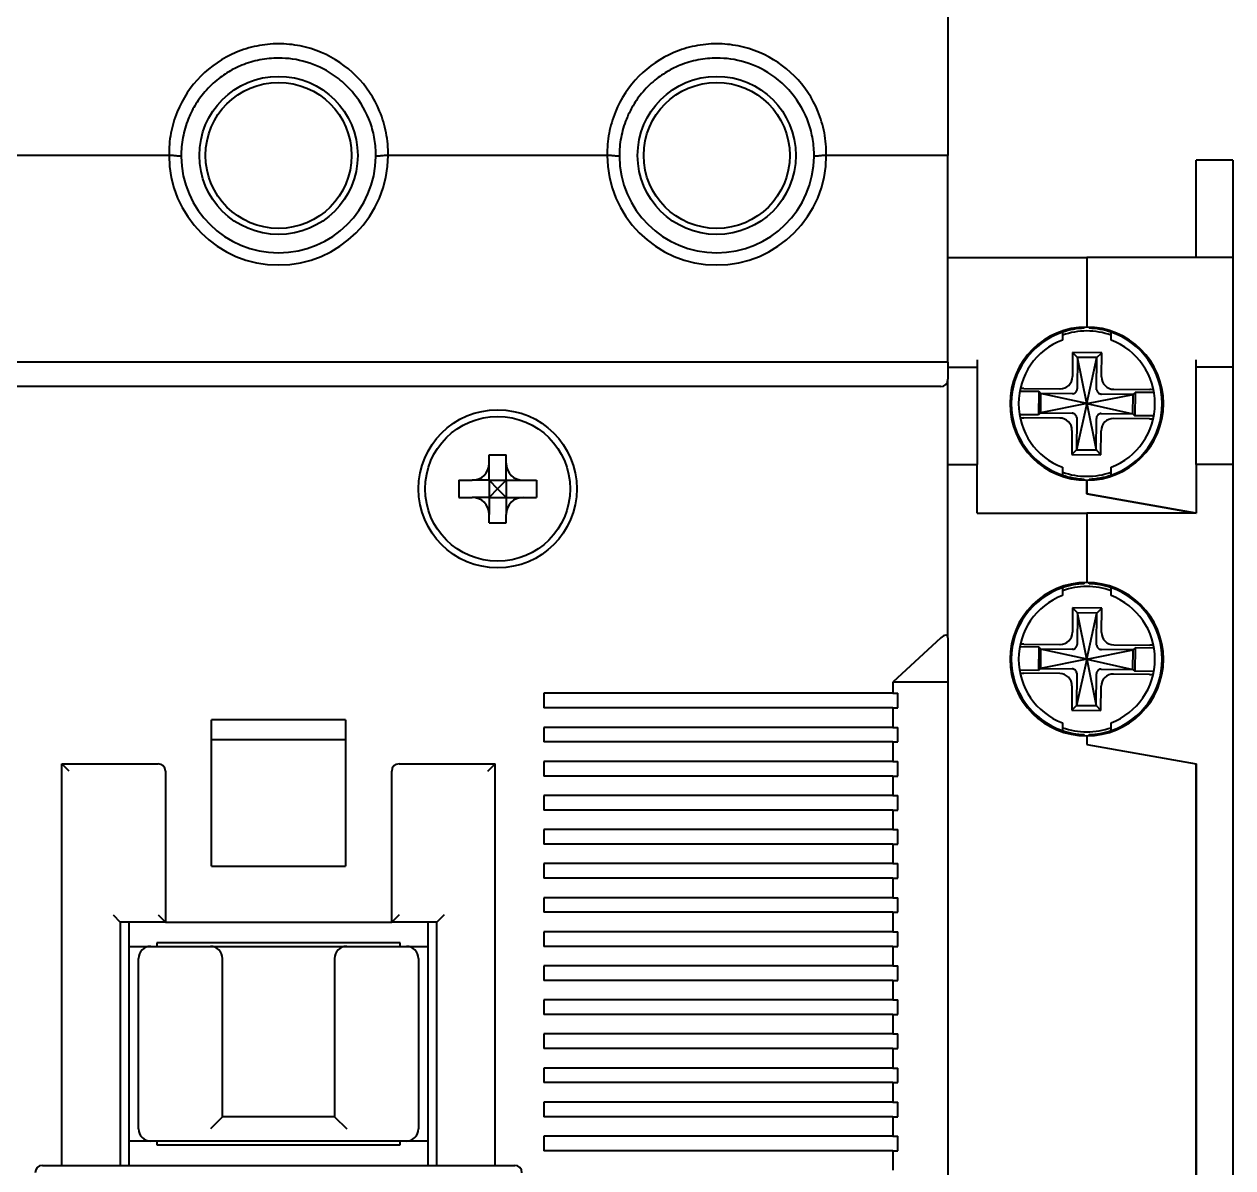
# Model space of a CAD drawing. Header units: millimetres. Extents: x 0 to 4752, y 0 to 3360.
# Drawn here: x 3945.64 to 3995.29, y 1178.23 to 1225.23 of the extents above; entities that cross this region are included whole.
import ezdxf

# ---------------------------------------------------------------- set-up
doc = ezdxf.new("R2010")
doc.units = ezdxf.units.MM
doc.header["$LTSCALE"] = 8
doc.layers.add('가시적인 것(ISO)', color=3, linetype='Continuous', lineweight=40)

msp = doc.modelspace()

# ---------------------------------------------------------------- linework, layer by layer
at = {"layer": '가시적인 것(ISO)'}
for p, q in [((3983.587, 1226.032), (3983.587, 1219.832)), ((3951.587, 1219.832), (3942.587, 1219.832)), ((3969.587, 1219.832), (3960.587, 1219.832)), ((3983.587, 1219.832), (3978.587, 1219.832)), ((3983.587, 1211.332), (3983.587, 1219.832)), ((3993.787, 1215.632), (3993.787, 1219.632)), ((3995.287, 1219.632), (3993.787, 1219.632)), ((3995.287, 1219.632), (3995.287, 1215.632)), ((3983.587, 1215.632), (3989.287, 1215.632)), ((3989.287, 1215.632), (3989.287, 1212.782)), ((3993.787, 1215.632), (3989.287, 1215.632)), ((3989.287, 1215.632), (3989.287, 1212.782)), ((3995.287, 1215.632), (3993.787, 1215.632)), ((3995.287, 1215.632), (3995.287, 1211.432)), ((3988.287, 1212.619), (3988.287, 1212.566)), ((3989.187, 1212.78), (3989.187, 1212.73)), ((3989.387, 1212.78), (3989.387, 1212.73)), ((3990.287, 1212.619), (3990.287, 1212.566)), ((3988.706, 1211.737), (3988.697, 1210.742)), ((3989.906, 1211.727), (3988.706, 1211.737)), ((3988.904, 1211.535), (3988.706, 1211.737)), ((3988.904, 1211.535), (3988.893, 1210.237)), ((3989.704, 1211.528), (3988.904, 1211.535)), ((3989.287, 1209.632), (3988.904, 1211.535)), ((3989.287, 1209.632), (3989.704, 1211.528)), ((3989.693, 1210.23), (3989.704, 1211.528)), ((3989.704, 1211.528), (3989.906, 1211.727)), ((3989.897, 1210.732), (3989.906, 1211.727)), ((3983.587, 1211.332), (3928.587, 1211.332)), ((3983.587, 1211.332), (3983.587, 1210.632)), ((3983.587, 1211.132), (3984.787, 1211.132)), ((3984.787, 1211.432), (3984.787, 1211.132)), ((3984.787, 1211.132), (3984.787, 1207.132)), ((3993.787, 1211.132), (3993.787, 1211.432)), ((3993.787, 1207.132), (3993.787, 1211.132)), ((3995.287, 1211.132), (3993.787, 1211.132)), ((3995.287, 1211.432), (3995.287, 1211.132)), ((3995.287, 1211.132), (3995.287, 1207.132)), ((3983.587, 1200.004), (3983.587, 1210.632)), ((3983.287, 1210.332), (3928.887, 1210.332)), ((3987.312, 1210.129), (3986.533, 1210.136)), ((3986.709, 1210.254), (3988.188, 1210.242)), ((3987.312, 1210.129), (3987.303, 1209.169)), ((3987.391, 1210.049), (3987.312, 1210.129)), ((3987.391, 1210.049), (3987.384, 1209.249)), ((3988.689, 1210.037), (3987.391, 1210.049)), ((3989.287, 1209.632), (3987.391, 1210.049)), ((3989.287, 1209.632), (3991.191, 1210.015)), ((3991.191, 1210.015), (3989.893, 1210.027)), ((3990.398, 1210.222), (3991.877, 1210.209)), ((3991.184, 1209.215), (3991.191, 1210.015)), ((3991.191, 1210.015), (3991.272, 1210.095)), ((3991.272, 1210.095), (3991.263, 1209.135)), ((3992.05, 1210.088), (3991.272, 1210.095)), ((3989.287, 1209.632), (3987.384, 1209.249)), ((3989.287, 1209.632), (3988.871, 1207.736)), ((3989.287, 1209.632), (3991.184, 1209.215)), ((3989.287, 1209.632), (3989.671, 1207.729)), ((3987.303, 1209.169), (3986.525, 1209.176)), ((3988.177, 1209.042), (3986.698, 1209.055)), ((3987.384, 1209.249), (3987.303, 1209.169)), ((3987.384, 1209.249), (3988.682, 1209.237)), ((3988.882, 1209.034), (3988.871, 1207.736)), ((3989.671, 1207.729), (3989.682, 1209.027)), ((3989.886, 1209.227), (3991.184, 1209.215)), ((3991.866, 1209.009), (3990.387, 1209.022)), ((3991.184, 1209.215), (3991.263, 1209.135)), ((3992.042, 1209.128), (3991.263, 1209.135)), ((3988.678, 1208.532), (3988.669, 1207.537)), ((3989.869, 1207.527), (3989.878, 1208.522)), ((3964.737, 1207.182), (3964.737, 1207.532)), ((3964.737, 1207.532), (3965.437, 1207.532)), ((3965.437, 1207.182), (3965.437, 1207.532)), ((3988.871, 1207.736), (3988.669, 1207.537)), ((3988.669, 1207.537), (3989.869, 1207.527)), ((3988.871, 1207.736), (3989.671, 1207.729)), ((3989.671, 1207.729), (3989.869, 1207.527)), ((3964.737, 1206.482), (3964.737, 1207.182)), ((3965.437, 1206.482), (3965.437, 1207.182)), ((3983.587, 1207.132), (3984.787, 1207.132)), ((3984.787, 1205.132), (3984.787, 1207.132)), ((3993.787, 1207.132), (3993.787, 1205.132)), ((3995.287, 1207.132), (3993.787, 1207.132)), ((3995.287, 1207.132), (3995.287, 1161.132)), ((3988.287, 1206.698), (3988.287, 1206.645)), ((3989.187, 1206.534), (3989.187, 1206.484)), ((3989.387, 1206.534), (3989.387, 1206.484)), ((3990.287, 1206.698), (3990.287, 1206.645)), ((3963.487, 1206.482), (3963.487, 1205.782)), ((3963.487, 1206.482), (3964.037, 1206.482)), ((3964.737, 1206.482), (3964.037, 1206.482)), ((3964.737, 1206.482), (3965.087, 1206.132)), ((3964.737, 1206.482), (3965.437, 1206.482)), ((3964.737, 1206.482), (3964.737, 1205.782)), ((3965.087, 1206.132), (3964.737, 1205.782)), ((3965.087, 1206.132), (3965.437, 1206.482)), ((3965.437, 1205.782), (3965.087, 1206.132)), ((3965.437, 1206.482), (3965.437, 1205.782)), ((3965.437, 1206.482), (3966.137, 1206.482)), ((3966.137, 1206.482), (3966.687, 1206.482)), ((3966.687, 1206.482), (3966.687, 1205.782)), ((3989.287, 1205.925), (3989.287, 1206.482)), ((3989.287, 1206.482), (3989.287, 1205.925)), ((3963.487, 1205.782), (3964.037, 1205.782)), ((3964.737, 1205.782), (3964.037, 1205.782)), ((3964.737, 1205.782), (3965.437, 1205.782)), ((3964.737, 1205.782), (3964.737, 1205.082)), ((3965.437, 1205.782), (3966.137, 1205.782)), ((3965.437, 1205.782), (3965.437, 1205.082)), ((3966.137, 1205.782), (3966.687, 1205.782)), ((3993.787, 1205.132), (3989.287, 1205.925)), ((3989.287, 1205.925), (3993.787, 1205.132)), ((3964.737, 1204.732), (3964.737, 1205.082)), ((3965.437, 1204.732), (3965.437, 1205.082)), ((3984.787, 1205.132), (3989.287, 1205.132)), ((3989.287, 1205.132), (3989.287, 1202.282)), ((3993.787, 1205.132), (3989.287, 1205.132)), ((3989.287, 1205.132), (3989.287, 1202.282)), ((3964.737, 1204.732), (3965.437, 1204.732)), ((3988.287, 1202.066), (3988.287, 1202.119)), ((3989.187, 1202.23), (3989.187, 1202.28)), ((3989.387, 1202.23), (3989.387, 1202.28)), ((3990.287, 1202.119), (3990.287, 1202.066)), ((3988.706, 1201.237), (3988.697, 1200.242)), ((3989.906, 1201.227), (3988.706, 1201.237)), ((3988.904, 1201.035), (3988.706, 1201.237)), ((3988.904, 1201.035), (3988.893, 1199.737)), ((3989.704, 1201.028), (3988.904, 1201.035)), ((3989.287, 1199.132), (3988.904, 1201.035)), ((3989.704, 1201.028), (3989.906, 1201.227)), ((3989.897, 1200.232), (3989.906, 1201.227)), ((3989.287, 1199.132), (3989.704, 1201.028)), ((3989.693, 1199.73), (3989.704, 1201.028)), ((3983.287, 1200.004), (3981.325, 1198.182)), ((3983.587, 1200.004), (3983.587, 1198.182)), ((3987.312, 1199.629), (3986.533, 1199.636)), ((3986.709, 1199.754), (3988.188, 1199.742)), ((3987.312, 1199.629), (3987.303, 1198.669)), ((3987.391, 1199.549), (3987.312, 1199.629)), ((3987.391, 1199.549), (3987.384, 1198.749)), ((3988.689, 1199.537), (3987.391, 1199.549)), ((3989.287, 1199.132), (3987.391, 1199.549)), ((3990.398, 1199.722), (3991.877, 1199.709)), ((3991.191, 1199.515), (3991.272, 1199.595)), ((3991.272, 1199.595), (3991.263, 1198.635)), ((3992.05, 1199.588), (3991.272, 1199.595)), ((3989.287, 1199.132), (3987.384, 1198.749)), ((3989.287, 1199.132), (3988.871, 1197.236)), ((3989.287, 1199.132), (3991.191, 1199.515)), ((3989.287, 1199.132), (3991.184, 1198.715)), ((3989.287, 1199.132), (3989.671, 1197.229)), ((3991.191, 1199.515), (3989.893, 1199.527)), ((3991.184, 1198.715), (3991.191, 1199.515)), ((3987.303, 1198.669), (3986.525, 1198.676)), ((3988.177, 1198.542), (3986.698, 1198.555)), ((3987.384, 1198.749), (3987.303, 1198.669)), ((3987.384, 1198.749), (3988.682, 1198.737)), ((3989.886, 1198.727), (3991.184, 1198.715)), ((3991.184, 1198.715), (3991.263, 1198.635)), ((3992.042, 1198.628), (3991.263, 1198.635)), ((3981.325, 1198.182), (3981.325, 1197.732)), ((3983.587, 1198.182), (3981.325, 1198.182)), ((3983.587, 1198.182), (3983.587, 1168.482)), ((3988.882, 1198.534), (3988.871, 1197.236)), ((3989.671, 1197.229), (3989.682, 1198.527)), ((3991.866, 1198.509), (3990.387, 1198.522)), ((3981.325, 1197.732), (3966.987, 1197.732)), ((3966.987, 1197.732), (3966.987, 1197.132)), ((3981.325, 1197.732), (3981.525, 1197.732)), ((3981.525, 1197.132), (3981.525, 1197.732)), ((3988.678, 1198.032), (3988.669, 1197.037)), ((3989.869, 1197.027), (3989.878, 1198.022)), ((3981.325, 1197.132), (3966.987, 1197.132)), ((3981.325, 1197.132), (3981.325, 1196.332)), ((3981.325, 1197.132), (3981.525, 1197.132)), ((3988.871, 1197.236), (3988.669, 1197.037)), ((3988.871, 1197.236), (3989.671, 1197.229)), ((3989.671, 1197.229), (3989.869, 1197.027)), ((3953.337, 1190.632), (3953.337, 1196.64)), ((3958.837, 1196.64), (3953.337, 1196.64)), ((3958.837, 1196.64), (3958.837, 1190.632)), ((3988.669, 1197.037), (3989.869, 1197.027)), ((3966.987, 1196.332), (3966.987, 1195.732)), ((3981.325, 1196.332), (3966.987, 1196.332)), ((3981.325, 1196.332), (3981.525, 1196.332)), ((3981.525, 1195.732), (3981.525, 1196.332)), ((3988.287, 1196.145), (3988.287, 1196.198)), ((3990.287, 1196.198), (3990.287, 1196.145)), ((3953.337, 1195.832), (3958.837, 1195.832)), ((3981.325, 1195.732), (3966.987, 1195.732)), ((3981.325, 1195.732), (3981.325, 1194.932)), ((3981.325, 1195.732), (3981.525, 1195.732)), ((3989.187, 1195.984), (3989.187, 1196.034)), ((3989.287, 1195.982), (3989.287, 1195.625)), ((3989.287, 1195.982), (3989.287, 1195.625)), ((3989.287, 1195.625), (3993.787, 1194.832)), ((3989.287, 1195.625), (3993.787, 1194.832)), ((3989.387, 1195.984), (3989.387, 1196.034)), ((3947.187, 1194.832), (3951.137, 1194.832)), ((3947.487, 1194.532), (3947.187, 1194.832)), ((3947.187, 1178.332), (3947.187, 1194.832)), ((3961.037, 1194.832), (3964.987, 1194.832)), ((3964.687, 1194.532), (3964.987, 1194.832)), ((3964.987, 1178.332), (3964.987, 1194.832)), ((3966.987, 1194.932), (3966.987, 1194.332)), ((3981.325, 1194.932), (3966.987, 1194.932)), ((3981.325, 1194.932), (3981.525, 1194.932)), ((3981.525, 1194.332), (3981.525, 1194.932)), ((3993.787, 1194.832), (3993.787, 1173.432)), ((3993.787, 1173.432), (3993.787, 1194.832)), ((3951.437, 1194.532), (3951.437, 1188.332)), ((3960.737, 1188.332), (3960.737, 1194.532)), ((3981.325, 1194.332), (3966.987, 1194.332)), ((3981.325, 1194.332), (3981.325, 1193.532)), ((3981.325, 1194.332), (3981.525, 1194.332)), ((3966.987, 1193.532), (3966.987, 1192.932)), ((3981.325, 1193.532), (3966.987, 1193.532)), ((3981.325, 1193.532), (3981.525, 1193.532)), ((3981.525, 1192.932), (3981.525, 1193.532)), ((3981.325, 1192.932), (3966.987, 1192.932)), ((3981.325, 1192.932), (3981.325, 1192.132)), ((3981.325, 1192.932), (3981.525, 1192.932)), ((3966.987, 1192.132), (3966.987, 1191.532)), ((3981.325, 1192.132), (3966.987, 1192.132)), ((3981.325, 1192.132), (3981.525, 1192.132)), ((3981.525, 1191.532), (3981.525, 1192.132)), ((3981.325, 1191.532), (3966.987, 1191.532)), ((3981.325, 1191.532), (3981.325, 1190.732)), ((3981.325, 1191.532), (3981.525, 1191.532)), ((3953.337, 1190.632), (3958.837, 1190.632)), ((3966.987, 1190.732), (3966.987, 1190.132)), ((3981.325, 1190.732), (3966.987, 1190.732)), ((3981.325, 1190.732), (3981.525, 1190.732)), ((3981.525, 1190.132), (3981.525, 1190.732)), ((3981.325, 1190.132), (3966.987, 1190.132)), ((3981.325, 1190.132), (3981.325, 1189.332)), ((3981.325, 1190.132), (3981.525, 1190.132)), ((3966.987, 1189.332), (3966.987, 1188.732)), ((3981.325, 1189.332), (3966.987, 1189.332)), ((3981.325, 1189.332), (3981.525, 1189.332)), ((3981.525, 1188.732), (3981.525, 1189.332)), ((3949.287, 1188.632), (3949.587, 1188.332)), ((3951.137, 1188.632), (3951.437, 1188.332)), ((3961.037, 1188.632), (3960.737, 1188.332)), ((3962.887, 1188.632), (3962.587, 1188.332)), ((3981.325, 1188.732), (3966.987, 1188.732)), ((3981.325, 1188.732), (3981.325, 1187.932)), ((3981.325, 1188.732), (3981.525, 1188.732)), ((3949.587, 1188.332), (3949.587, 1178.332)), ((3951.437, 1188.332), (3949.587, 1188.332)), ((3949.937, 1188.332), (3949.937, 1178.332)), ((3951.437, 1188.332), (3960.737, 1188.332)), ((3962.587, 1188.332), (3960.737, 1188.332)), ((3962.237, 1178.332), (3962.237, 1188.332)), ((3962.587, 1178.332), (3962.587, 1188.332)), ((3966.987, 1187.932), (3966.987, 1187.332)), ((3981.325, 1187.932), (3966.987, 1187.932)), ((3981.325, 1187.932), (3981.525, 1187.932)), ((3981.525, 1187.332), (3981.525, 1187.932)), ((3949.937, 1187.332), (3950.837, 1187.332)), ((3950.837, 1187.332), (3953.287, 1187.332)), ((3961.087, 1187.482), (3951.087, 1187.482)), ((3951.087, 1187.482), (3951.087, 1187.332)), ((3953.287, 1187.332), (3958.887, 1187.332)), ((3958.887, 1187.332), (3961.337, 1187.332)), ((3961.087, 1187.332), (3961.087, 1187.482)), ((3961.337, 1187.332), (3962.237, 1187.332)), ((3981.325, 1187.332), (3966.987, 1187.332)), ((3981.325, 1187.332), (3981.325, 1186.532)), ((3981.325, 1187.332), (3981.525, 1187.332)), ((3950.337, 1179.832), (3950.337, 1186.832)), ((3953.787, 1180.332), (3953.787, 1186.832)), ((3958.387, 1186.832), (3958.387, 1180.332)), ((3961.837, 1186.832), (3961.837, 1179.832)), ((3966.987, 1186.532), (3966.987, 1185.932)), ((3981.325, 1186.532), (3966.987, 1186.532)), ((3981.325, 1186.532), (3981.525, 1186.532)), ((3981.525, 1185.932), (3981.525, 1186.532)), ((3981.325, 1185.932), (3966.987, 1185.932)), ((3981.325, 1185.932), (3981.325, 1185.132)), ((3981.325, 1185.932), (3981.525, 1185.932)), ((3966.987, 1185.132), (3966.987, 1184.532)), ((3981.325, 1185.132), (3966.987, 1185.132)), ((3981.325, 1185.132), (3981.525, 1185.132)), ((3981.525, 1184.532), (3981.525, 1185.132)), ((3981.325, 1184.532), (3966.987, 1184.532)), ((3981.325, 1184.532), (3981.325, 1183.732)), ((3981.325, 1184.532), (3981.525, 1184.532)), ((3966.987, 1183.732), (3966.987, 1183.132)), ((3981.325, 1183.732), (3966.987, 1183.732)), ((3981.325, 1183.732), (3981.525, 1183.732)), ((3981.525, 1183.132), (3981.525, 1183.732)), ((3981.325, 1183.132), (3966.987, 1183.132)), ((3981.325, 1183.132), (3981.325, 1182.332)), ((3981.325, 1183.132), (3981.525, 1183.132)), ((3966.987, 1182.332), (3966.987, 1181.732)), ((3981.325, 1182.332), (3966.987, 1182.332)), ((3981.325, 1182.332), (3981.525, 1182.332)), ((3981.525, 1181.732), (3981.525, 1182.332)), ((3981.325, 1181.732), (3966.987, 1181.732)), ((3981.325, 1181.732), (3981.325, 1180.932)), ((3981.325, 1181.732), (3981.525, 1181.732)), ((3966.987, 1180.932), (3966.987, 1180.332)), ((3981.325, 1180.932), (3966.987, 1180.932)), ((3981.325, 1180.932), (3981.525, 1180.932)), ((3981.525, 1180.332), (3981.525, 1180.932)), ((3953.787, 1180.332), (3953.287, 1179.832)), ((3958.387, 1180.332), (3953.787, 1180.332)), ((3958.387, 1180.332), (3958.887, 1179.832)), ((3981.325, 1180.332), (3966.987, 1180.332)), ((3981.325, 1180.332), (3981.325, 1179.532)), ((3981.325, 1180.332), (3981.525, 1180.332)), ((3950.837, 1179.332), (3949.937, 1179.332)), ((3961.337, 1179.332), (3950.837, 1179.332)), ((3951.087, 1179.332), (3951.087, 1179.182)), ((3961.087, 1179.182), (3961.087, 1179.332)), ((3962.237, 1179.332), (3961.337, 1179.332)), ((3966.987, 1179.532), (3966.987, 1178.932)), ((3981.325, 1179.532), (3966.987, 1179.532)), ((3981.325, 1179.532), (3981.525, 1179.532)), ((3981.525, 1178.932), (3981.525, 1179.532)), ((3951.087, 1179.182), (3961.087, 1179.182)), ((3981.325, 1178.932), (3966.987, 1178.932)), ((3981.325, 1178.932), (3981.325, 1178.132)), ((3981.325, 1178.932), (3981.525, 1178.932)), ((3946.387, 1178.332), (3965.787, 1178.332))]:
    msp.add_line(p, q, dxfattribs=at)
for centre, radius in [((3956.087, 1219.832), 3.25), ((3974.087, 1219.832), 3.25), ((3956.087, 1219.832), 3), ((3974.087, 1219.832), 3), ((3965.087, 1206.132), 3.25), ((3965.087, 1206.132), 2.975)]:
    msp.add_circle(centre, radius, dxfattribs=at)
for centre, radius, start, end in [((3956.087, 1219.832), 4.5, 180, 0), ((3956.087, 1219.832), 4, 180.5574, 359.4428), ((3974.087, 1219.832), 4.5, 180, 0), ((3974.087, 1219.832), 4, 180.5574, 359.4428), ((3989.287, 1209.632), 3.15, 90, 270), ((3989.287, 1209.632), 3.1, 108.8191, 251.1809), ((3989.287, 1209.632), 3.1, 91.8486, 108.8191), ((3989.287, 1209.632), 2.986, 70.4332, 109.5668), ((3989.287, 1209.632), 3.15, 270, 90), ((3989.287, 1209.632), 3.1, 71.1809, 88.1514), ((3989.287, 1209.632), 3.1, 288.8191, 71.1809), ((3989.287, 1209.632), 2.8, 110.9248, 249.0752), ((3989.287, 1209.632), 2.8, 290.9248, 69.0752), ((3983.287, 1210.632), 0.3, 270, 0), ((3989.287, 1209.632), 2.986, 250.4332, 289.5668), ((3989.287, 1209.632), 3.1, 251.1809, 268.1514), ((3989.287, 1209.632), 3.1, 271.8486, 288.8191), ((3989.287, 1199.132), 3.15, 90, 270), ((3989.287, 1199.132), 3.1, 108.8191, 251.1809), ((3989.287, 1199.132), 3.1, 91.8486, 108.8191), ((3989.287, 1199.132), 2.986, 70.4332, 109.5668), ((3989.287, 1199.132), 3.15, 270, 90), ((3989.287, 1199.132), 3.1, 71.1809, 88.1514), ((3989.287, 1199.132), 3.1, 288.8191, 71.1809), ((3989.287, 1199.132), 2.8, 110.9248, 249.0752), ((3989.287, 1199.132), 2.8, 290.9248, 69.0752), ((3989.287, 1199.132), 2.986, 250.4332, 289.5668), ((3989.287, 1199.132), 3.1, 251.1809, 268.1514), ((3989.287, 1199.132), 3.1, 271.8486, 288.8191), ((3951.137, 1194.532), 0.3, 0, 90), ((3961.037, 1194.532), 0.3, 90, 180), ((3950.837, 1186.832), 0.5, 90, 180), ((3953.287, 1186.832), 0.5, 0, 90), ((3958.887, 1186.832), 0.5, 90, 180), ((3961.337, 1186.832), 0.5, 0, 90), ((3950.837, 1179.832), 0.5, 180, 270), ((3961.337, 1179.832), 0.5, 270, 0), ((3946.387, 1178.032), 0.3, 90, 180), ((3965.787, 1178.032), 0.3, 0, 90)]:
    msp.add_arc(centre, radius, start, end, dxfattribs=at)
for centre, major_axis, ratio, start_param, end_param in [((3988.159, 1210.78), (-0.389, 0.396), 0.939231, 2.387521, 3.895664), ((3990.436, 1210.761), (0.396, 0.389), 0.939231, 2.387521, 3.895664), ((3988.139, 1208.503), (-0.396, -0.389), 0.939231, 2.387521, 3.895664), ((3990.416, 1208.483), (0.389, -0.396), 0.939231, 2.387521, 3.895664), ((3963.993, 1207.227), (-0.542, 0.542), 0.941609, 2.386259, 3.896927), ((3966.182, 1207.227), (0.542, 0.542), 0.941609, 2.386259, 3.896927), ((3963.993, 1205.037), (-0.542, -0.542), 0.941609, 2.386259, 3.896927), ((3966.182, 1205.037), (0.542, -0.542), 0.941609, 2.386259, 3.896927), ((3983.287, 1199.725), (0.26, 0.38), 0.39371, 5.760766, 7.331562), ((3988.159, 1200.28), (-0.389, 0.396), 0.939231, 2.387521, 3.895664), ((3990.436, 1200.261), (0.396, 0.389), 0.939231, 2.387521, 3.895664), ((3988.139, 1198.003), (-0.396, -0.389), 0.939231, 2.387521, 3.895664), ((3990.416, 1197.983), (0.389, -0.396), 0.939231, 2.387521, 3.895664)]:
    msp.add_ellipse(centre, major_axis=major_axis, ratio=ratio, start_param=start_param, end_param=end_param, dxfattribs=at)
for points, knots in [([(3956.087, 1224.419), (3955.786, 1224.419), (3955.485, 1224.388), (3954.895, 1224.268), (3954.606, 1224.179), (3953.789, 1223.832), (3953.302, 1223.5), (3952.474, 1222.666), (3952.147, 1222.17), (3951.807, 1221.34), (3951.72, 1221.046), (3951.608, 1220.444), (3951.582, 1220.138), (3951.588, 1219.832)], [0.0000171, 0.0000171, 0.0000171, 0.0000171, 0.0905045, 0.0905045, 0.1813819, 0.1813819, 0.3586453, 0.3586453, 0.5384374, 0.5384374, 0.6319629, 0.6319629, 0.7250417, 0.7250417, 0.7250417, 0.7250417]), ([(3960.587, 1219.832), (3960.593, 1220.144), (3960.566, 1220.456), (3960.45, 1221.067), (3960.36, 1221.366), (3960.016, 1222.189), (3959.69, 1222.678), (3958.869, 1223.504), (3958.381, 1223.835), (3957.56, 1224.182), (3957.268, 1224.272), (3956.679, 1224.389), (3956.383, 1224.419), (3956.087, 1224.419)], [0.0000644, 0.0000644, 0.0000644, 0.0000644, 0.0951795, 0.0951795, 0.1899794, 0.1899794, 0.3672987, 0.3672987, 0.5442291, 0.5442291, 0.6366703, 0.6366703, 0.7264459, 0.7264459, 0.7264459, 0.7264459]), ([(3974.087, 1224.419), (3973.786, 1224.419), (3973.485, 1224.388), (3972.895, 1224.268), (3972.606, 1224.179), (3971.789, 1223.832), (3971.302, 1223.5), (3970.474, 1222.666), (3970.147, 1222.17), (3969.807, 1221.34), (3969.72, 1221.046), (3969.608, 1220.444), (3969.582, 1220.138), (3969.588, 1219.832)], [0.0000171, 0.0000171, 0.0000171, 0.0000171, 0.0905045, 0.0905045, 0.1813819, 0.1813819, 0.3586453, 0.3586453, 0.5384374, 0.5384374, 0.6319629, 0.6319629, 0.7250417, 0.7250417, 0.7250417, 0.7250417]), ([(3978.587, 1219.832), (3978.593, 1220.144), (3978.566, 1220.456), (3978.45, 1221.067), (3978.36, 1221.366), (3978.016, 1222.189), (3977.69, 1222.678), (3976.869, 1223.504), (3976.381, 1223.835), (3975.56, 1224.182), (3975.268, 1224.272), (3974.679, 1224.389), (3974.383, 1224.419), (3974.087, 1224.419)], [0.0000644, 0.0000644, 0.0000644, 0.0000644, 0.0951795, 0.0951795, 0.1899794, 0.1899794, 0.3672987, 0.3672987, 0.5442291, 0.5442291, 0.6366703, 0.6366703, 0.7264459, 0.7264459, 0.7264459, 0.7264459]), ([(3956.087, 1223.832), (3955.83, 1223.832), (3955.572, 1223.807), (3955.066, 1223.708), (3954.819, 1223.634), (3954.42, 1223.472), (3954.265, 1223.397), (3953.915, 1223.199), (3953.725, 1223.068), (3953.447, 1222.84), (3953.351, 1222.752), (3953.167, 1222.569), (3953.08, 1222.472), (3952.85, 1222.192), (3952.718, 1222.001), (3952.518, 1221.647), (3952.443, 1221.489), (3952.279, 1221.084), (3952.205, 1220.831), (3952.108, 1220.316), (3952.085, 1220.055), (3952.088, 1219.793)], [-0.6388449, -0.6388449, -0.6388449, -0.6388449, -0.5615121, -0.5615121, -0.4839833, -0.4839833, -0.4321306, -0.4321306, -0.3626563, -0.3626563, -0.3233942, -0.3233942, -0.2839658, -0.2839658, -0.2134173, -0.2134173, -0.1601958, -0.1601958, -0.0800794, -0.0800794, -0.0000049, -0.0000049, -0.0000049, -0.0000049]), ([(3960.087, 1219.793), (3960.09, 1220.027), (3960.071, 1220.261), (3959.994, 1220.722), (3959.936, 1220.948), (3959.702, 1221.607), (3959.471, 1222.017), (3959.09, 1222.478), (3959.003, 1222.574), (3958.727, 1222.849), (3958.525, 1223.014), (3957.977, 1223.38), (3957.612, 1223.552), (3956.858, 1223.776), (3956.473, 1223.832), (3956.087, 1223.832)], [-0.63857, -0.63857, -0.63857, -0.63857, -0.5670702, -0.5670702, -0.4959389, -0.4959389, -0.3540667, -0.3540667, -0.3148214, -0.3148214, -0.2362678, -0.2362678, -0.1157937, -0.1157937, -0.0000154, -0.0000154, -0.0000154, -0.0000154]), ([(3974.087, 1223.832), (3973.83, 1223.832), (3973.572, 1223.807), (3973.066, 1223.708), (3972.819, 1223.634), (3972.42, 1223.472), (3972.265, 1223.397), (3971.915, 1223.199), (3971.725, 1223.068), (3971.447, 1222.84), (3971.351, 1222.752), (3971.167, 1222.569), (3971.08, 1222.472), (3970.85, 1222.192), (3970.718, 1222.001), (3970.518, 1221.647), (3970.443, 1221.489), (3970.279, 1221.084), (3970.205, 1220.831), (3970.108, 1220.316), (3970.085, 1220.055), (3970.088, 1219.793)], [-0.6388449, -0.6388449, -0.6388449, -0.6388449, -0.5615111, -0.5615111, -0.4839827, -0.4839827, -0.4321302, -0.4321302, -0.3626563, -0.3626563, -0.3233942, -0.3233942, -0.2839658, -0.2839658, -0.2134173, -0.2134173, -0.1601958, -0.1601958, -0.0800794, -0.0800794, -0.0000049, -0.0000049, -0.0000049, -0.0000049]), ([(3978.087, 1219.793), (3978.09, 1220.027), (3978.071, 1220.261), (3977.994, 1220.722), (3977.936, 1220.948), (3977.702, 1221.607), (3977.471, 1222.017), (3977.09, 1222.478), (3977.003, 1222.574), (3976.727, 1222.849), (3976.525, 1223.014), (3975.977, 1223.38), (3975.612, 1223.552), (3974.858, 1223.776), (3974.473, 1223.832), (3974.087, 1223.832)], [-0.6385709, -0.6385709, -0.6385709, -0.6385709, -0.567071, -0.567071, -0.4959398, -0.4959398, -0.3540676, -0.3540676, -0.3148222, -0.3148222, -0.2362686, -0.2362686, -0.1157941, -0.1157941, -0.0000163, -0.0000163, -0.0000163, -0.0000163]), ([(3952.088, 1219.793), (3952.033, 1219.798), (3951.923, 1219.808), (3951.756, 1219.825), (3951.644, 1219.828), (3951.588, 1219.832)], [0.0000107, 0.0000107, 0.0000107, 0.0000107, 0.3333333, 0.6666667, 0.9999943, 0.9999943, 0.9999943, 0.9999943]), ([(3960.587, 1219.832), (3960.531, 1219.828), (3960.419, 1219.825), (3960.252, 1219.808), (3960.142, 1219.798), (3960.087, 1219.793)], [0.0000082, 0.0000082, 0.0000082, 0.0000082, 0.3333333, 0.6666667, 0.9999891, 0.9999891, 0.9999891, 0.9999891]), ([(3970.088, 1219.793), (3970.033, 1219.798), (3969.923, 1219.808), (3969.756, 1219.825), (3969.644, 1219.828), (3969.588, 1219.832)], [0.0000107, 0.0000107, 0.0000107, 0.0000107, 0.3333333, 0.6666667, 0.9999943, 0.9999943, 0.9999943, 0.9999943]), ([(3978.587, 1219.832), (3978.531, 1219.828), (3978.419, 1219.825), (3978.252, 1219.808), (3978.142, 1219.798), (3978.087, 1219.793)], [0.0000082, 0.0000082, 0.0000082, 0.0000082, 0.3333333, 0.6666667, 0.9999891, 0.9999891, 0.9999891, 0.9999891]), ([(3986.709, 1210.254), (3986.67, 1210.255), (3986.625, 1210.254), (3986.579, 1210.253), (3986.568, 1210.252), (3986.557, 1210.252)], [-0.04536887, -0.04536887, -0.04536887, -0.04536887, -0.03388591, -0.03388591, -0.03039823, -0.03039823, -0.03039823, -0.03039823]), ([(3988.713, 1210.039), (3988.715, 1210.039), (3988.718, 1210.039), (3988.74, 1210.043), (3988.76, 1210.05), (3988.798, 1210.07), (3988.816, 1210.083), (3988.845, 1210.111), (3988.858, 1210.129), (3988.879, 1210.166), (3988.886, 1210.187), (3988.89, 1210.209), (3988.891, 1210.211), (3988.891, 1210.213)], [0.01709808, 0.01709808, 0.01709808, 0.01709808, 0.01777381, 0.01777381, 0.02384946, 0.02384946, 0.02992512, 0.02992512, 0.03600078, 0.03600078, 0.04207644, 0.04207644, 0.04275217, 0.04275217, 0.04275217, 0.04275217]), ([(3989.694, 1210.206), (3989.694, 1210.204), (3989.695, 1210.202), (3989.698, 1210.18), (3989.705, 1210.159), (3989.725, 1210.121), (3989.738, 1210.103), (3989.767, 1210.074), (3989.784, 1210.061), (3989.822, 1210.04), (3989.843, 1210.033), (3989.864, 1210.029), (3989.866, 1210.029), (3989.869, 1210.029)], [-0.22101525, -0.22101525, -0.22101525, -0.22101525, -0.22033952, -0.22033952, -0.21426387, -0.21426387, -0.20818821, -0.20818821, -0.20211255, -0.20211255, -0.19603689, -0.19603689, -0.19536116, -0.19536116, -0.19536116, -0.19536116]), ([(3992.028, 1210.204), (3992.017, 1210.205), (3992.006, 1210.206), (3991.96, 1210.208), (3991.915, 1210.209), (3991.877, 1210.209)], [-0.14993013, -0.14993013, -0.14993013, -0.14993013, -0.14644246, -0.14644246, -0.1349595, -0.1349595, -0.1349595, -0.1349595]), ([(3986.547, 1209.06), (3986.558, 1209.059), (3986.569, 1209.058), (3986.615, 1209.056), (3986.66, 1209.055), (3986.698, 1209.055)], [-0.14993013, -0.14993013, -0.14993013, -0.14993013, -0.14644246, -0.14644246, -0.1349595, -0.1349595, -0.1349595, -0.1349595]), ([(3988.881, 1209.058), (3988.881, 1209.06), (3988.88, 1209.062), (3988.877, 1209.084), (3988.87, 1209.105), (3988.85, 1209.143), (3988.837, 1209.161), (3988.808, 1209.189), (3988.791, 1209.203), (3988.753, 1209.224), (3988.732, 1209.231), (3988.711, 1209.235), (3988.708, 1209.235), (3988.706, 1209.235)], [-0.22101525, -0.22101525, -0.22101525, -0.22101525, -0.22033952, -0.22033952, -0.21426387, -0.21426387, -0.20818821, -0.20818821, -0.20211255, -0.20211255, -0.19603689, -0.19603689, -0.19536116, -0.19536116, -0.19536116, -0.19536116]), ([(3989.862, 1209.225), (3989.859, 1209.225), (3989.857, 1209.225), (3989.835, 1209.221), (3989.815, 1209.214), (3989.777, 1209.194), (3989.759, 1209.181), (3989.73, 1209.153), (3989.717, 1209.135), (3989.696, 1209.097), (3989.689, 1209.077), (3989.685, 1209.055), (3989.684, 1209.053), (3989.684, 1209.051)], [0.01709808, 0.01709808, 0.01709808, 0.01709808, 0.01777381, 0.01777381, 0.02384946, 0.02384946, 0.02992512, 0.02992512, 0.03600078, 0.03600078, 0.04207644, 0.04207644, 0.04275217, 0.04275217, 0.04275217, 0.04275217]), ([(3991.866, 1209.009), (3991.904, 1209.009), (3991.95, 1209.01), (3991.996, 1209.011), (3992.007, 1209.011), (3992.018, 1209.012)], [-0.04536887, -0.04536887, -0.04536887, -0.04536887, -0.03388591, -0.03388591, -0.03039823, -0.03039823, -0.03039823, -0.03039823]), ([(3986.709, 1199.754), (3986.67, 1199.755), (3986.625, 1199.754), (3986.579, 1199.753), (3986.568, 1199.752), (3986.557, 1199.752)], [-0.04536887, -0.04536887, -0.04536887, -0.04536887, -0.03388591, -0.03388591, -0.03039823, -0.03039823, -0.03039823, -0.03039823]), ([(3988.713, 1199.539), (3988.715, 1199.539), (3988.718, 1199.539), (3988.74, 1199.543), (3988.76, 1199.55), (3988.798, 1199.57), (3988.816, 1199.583), (3988.845, 1199.611), (3988.858, 1199.629), (3988.879, 1199.666), (3988.886, 1199.687), (3988.89, 1199.709), (3988.891, 1199.711), (3988.891, 1199.713)], [0.01709808, 0.01709808, 0.01709808, 0.01709808, 0.01777381, 0.01777381, 0.02384946, 0.02384946, 0.02992512, 0.02992512, 0.03600078, 0.03600078, 0.04207644, 0.04207644, 0.04275217, 0.04275217, 0.04275217, 0.04275217]), ([(3989.694, 1199.706), (3989.694, 1199.704), (3989.695, 1199.702), (3989.698, 1199.68), (3989.705, 1199.659), (3989.725, 1199.621), (3989.738, 1199.603), (3989.767, 1199.574), (3989.784, 1199.561), (3989.822, 1199.54), (3989.843, 1199.533), (3989.864, 1199.529), (3989.866, 1199.529), (3989.869, 1199.529)], [-0.22101525, -0.22101525, -0.22101525, -0.22101525, -0.22033952, -0.22033952, -0.21426387, -0.21426387, -0.20818821, -0.20818821, -0.20211255, -0.20211255, -0.19603689, -0.19603689, -0.19536116, -0.19536116, -0.19536116, -0.19536116]), ([(3992.028, 1199.704), (3992.017, 1199.705), (3992.006, 1199.706), (3991.96, 1199.708), (3991.915, 1199.709), (3991.877, 1199.709)], [-0.14993013, -0.14993013, -0.14993013, -0.14993013, -0.14644246, -0.14644246, -0.1349595, -0.1349595, -0.1349595, -0.1349595]), ([(3986.547, 1198.56), (3986.558, 1198.559), (3986.569, 1198.558), (3986.615, 1198.556), (3986.66, 1198.555), (3986.698, 1198.555)], [-0.14993013, -0.14993013, -0.14993013, -0.14993013, -0.14644246, -0.14644246, -0.1349595, -0.1349595, -0.1349595, -0.1349595]), ([(3988.881, 1198.558), (3988.881, 1198.56), (3988.88, 1198.562), (3988.877, 1198.584), (3988.87, 1198.605), (3988.85, 1198.643), (3988.837, 1198.661), (3988.808, 1198.689), (3988.791, 1198.703), (3988.753, 1198.724), (3988.732, 1198.731), (3988.711, 1198.735), (3988.708, 1198.735), (3988.706, 1198.735)], [-0.22101525, -0.22101525, -0.22101525, -0.22101525, -0.22033952, -0.22033952, -0.21426387, -0.21426387, -0.20818821, -0.20818821, -0.20211255, -0.20211255, -0.19603689, -0.19603689, -0.19536116, -0.19536116, -0.19536116, -0.19536116]), ([(3989.862, 1198.725), (3989.859, 1198.725), (3989.857, 1198.725), (3989.835, 1198.721), (3989.815, 1198.714), (3989.777, 1198.694), (3989.759, 1198.681), (3989.73, 1198.653), (3989.717, 1198.635), (3989.696, 1198.597), (3989.689, 1198.577), (3989.685, 1198.555), (3989.684, 1198.553), (3989.684, 1198.551)], [0.01709808, 0.01709808, 0.01709808, 0.01709808, 0.01777381, 0.01777381, 0.02384946, 0.02384946, 0.02992512, 0.02992512, 0.03600078, 0.03600078, 0.04207644, 0.04207644, 0.04275217, 0.04275217, 0.04275217, 0.04275217]), ([(3991.866, 1198.509), (3991.904, 1198.509), (3991.95, 1198.51), (3991.996, 1198.511), (3992.007, 1198.511), (3992.018, 1198.512)], [-0.04536887, -0.04536887, -0.04536887, -0.04536887, -0.03388591, -0.03388591, -0.03039823, -0.03039823, -0.03039823, -0.03039823])]:
    msp.add_open_spline(points, degree=3, knots=knots, dxfattribs=at)
for points in [[(3988.287, 1212.566), (3988.287, 1212.53), (3988.287, 1212.459), (3988.287, 1212.353), (3988.287, 1212.282), (3988.287, 1212.247)], [(3990.287, 1212.247), (3990.287, 1212.282), (3990.287, 1212.353), (3990.287, 1212.459), (3990.287, 1212.53), (3990.287, 1212.566)], [(3988.713, 1210.039), (3988.705, 1210.038), (3988.697, 1210.037), (3988.689, 1210.037)], [(3988.891, 1210.213), (3988.892, 1210.221), (3988.893, 1210.229), (3988.893, 1210.237)], [(3989.694, 1210.206), (3989.693, 1210.214), (3989.693, 1210.222), (3989.693, 1210.23)], [(3989.869, 1210.029), (3989.877, 1210.027), (3989.885, 1210.027), (3989.893, 1210.027)], [(3988.706, 1209.235), (3988.698, 1209.237), (3988.69, 1209.237), (3988.682, 1209.237)], [(3988.881, 1209.058), (3988.882, 1209.05), (3988.882, 1209.042), (3988.882, 1209.034)], [(3989.684, 1209.051), (3989.683, 1209.043), (3989.682, 1209.035), (3989.682, 1209.027)], [(3989.862, 1209.225), (3989.87, 1209.226), (3989.878, 1209.227), (3989.886, 1209.227)], [(3988.287, 1207.017), (3988.287, 1206.982), (3988.287, 1206.911), (3988.287, 1206.805), (3988.287, 1206.733), (3988.287, 1206.698)], [(3990.287, 1206.698), (3990.287, 1206.733), (3990.287, 1206.805), (3990.287, 1206.911), (3990.287, 1206.982), (3990.287, 1207.017)], [(3988.287, 1202.066), (3988.287, 1202.03), (3988.287, 1201.959), (3988.287, 1201.853), (3988.287, 1201.782), (3988.287, 1201.747)], [(3990.287, 1201.747), (3990.287, 1201.782), (3990.287, 1201.853), (3990.287, 1201.959), (3990.287, 1202.03), (3990.287, 1202.066)], [(3988.891, 1199.713), (3988.892, 1199.721), (3988.893, 1199.729), (3988.893, 1199.737)], [(3989.694, 1199.706), (3989.693, 1199.714), (3989.693, 1199.722), (3989.693, 1199.73)], [(3988.713, 1199.539), (3988.705, 1199.538), (3988.697, 1199.537), (3988.689, 1199.537)], [(3989.869, 1199.529), (3989.877, 1199.527), (3989.885, 1199.527), (3989.893, 1199.527)], [(3988.706, 1198.735), (3988.698, 1198.737), (3988.69, 1198.737), (3988.682, 1198.737)], [(3988.881, 1198.558), (3988.882, 1198.55), (3988.882, 1198.542), (3988.882, 1198.534)], [(3989.862, 1198.725), (3989.87, 1198.726), (3989.878, 1198.727), (3989.886, 1198.727)], [(3989.684, 1198.551), (3989.683, 1198.543), (3989.682, 1198.535), (3989.682, 1198.527)], [(3988.287, 1196.517), (3988.287, 1196.482), (3988.287, 1196.411), (3988.287, 1196.305), (3988.287, 1196.233), (3988.287, 1196.198)], [(3990.287, 1196.198), (3990.287, 1196.233), (3990.287, 1196.305), (3990.287, 1196.411), (3990.287, 1196.482), (3990.287, 1196.517)]]:
    msp.add_open_spline(points, degree=3, dxfattribs=at)

doc.saveas('drawing.dxf')
